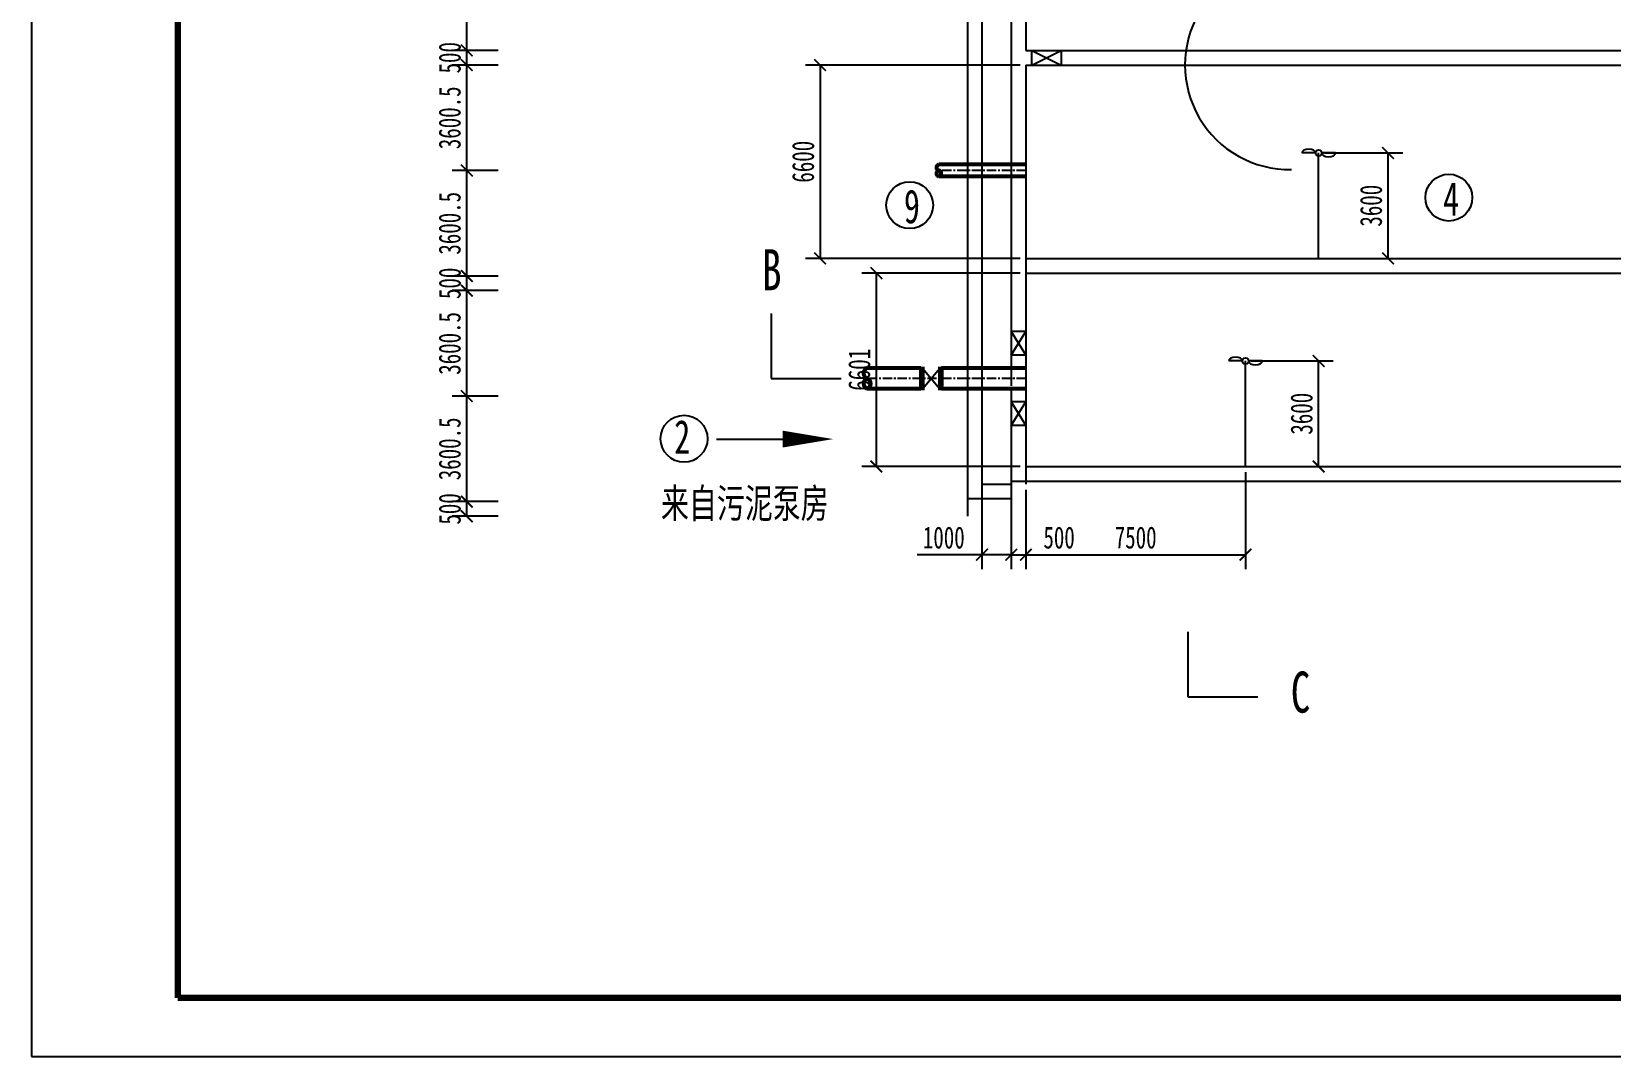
# Model space of a CAD drawing. Header units: millimetres. Extents: x -299291 to 688124, y -407813 to 623474.
# Drawn here: x 152495 to 206459, y 142586 to 177568 of the extents above; entities that cross this region are included whole.
import ezdxf

# ---------------------------------------------------------------- set-up
doc = ezdxf.new("R2010")
doc.units = ezdxf.units.MM
doc.linetypes.add('CENTER', pattern=[50.8, 31.75, -6.35, 6.35, -6.35])
doc.layers.add('消化液回流', color=194, linetype='Continuous', lineweight=53)
doc.layers.add('边框粗', color=7, linetype='Continuous', lineweight=100)
doc.layers.add('轴线', color=6, linetype='CENTER')
doc.styles.add('仿宋', font='', dxfattribs={"width": 0.7, "height": 3500})
doc.styles.add('样式 3', font='', dxfattribs={"width": 0.7, "height": 1000})
doc.styles.add('长仿宋', font='simfang.ttf', dxfattribs={"width": 0.7})
doc.styles.add('长仿宋体', font='simfang.ttf', dxfattribs={"width": 0.7})
doc.styles.get('仿宋').set_extended_font_data('FangSong_GB2312')
doc.styles.get('样式 3').set_extended_font_data('FangSong_GB2312')
doc.dimstyles.new('副本ISO-25', dxfattribs={"dimtxt": 750, "dimasz": 400, "dimexe": 500, "dimexo": 200, "dimgap": 200, "dimtad": 1, "dimdec": 1, "dimdsep": 46, "dimtxsty": '长仿宋', "dimblk": 'ARCHTICK', "dimcen": 200, "dimadec": 0, "dimazin": 0, "dimtfac": 1, "dimtdec": 1, "dimtmove": 0, "dimatfit": 3, "dimldrblk": 'ARCHTICK', "dimfxl": 1, "dimarcsym": 0})

# ---------------------------------------------------------------- blocks, each defined once
blk = doc.blocks.new('_ArchTick')
at = {"color": 0, "linetype": 'ByBlock', "lineweight": 25, "const_width": 0.15}
blk.add_lwpolyline([(-0.5, -0.5), (0.5, 0.5)], dxfattribs=at)
blk = doc.blocks.new('*D63')
at = {"color": 0, "lineweight": -2, "ltscale": 10, "transparency": 16777216}
for p, q in [((196659, 173425), (199330, 173425)), ((198830, 169825), (198830, 173425)), ((196659, 169825), (199330, 169825))]:
    blk.add_line(p, q, dxfattribs=at)
at = {"layer": 'Defpoints', "color": 0, "ltscale": 10, "transparency": 16777216}
for p in [(196459, 173425), (198830, 173425), (196459, 169825)]:
    blk.add_point(p, dxfattribs=at)
at = {"color": 0, "lineweight": -2, "ltscale": 10, "transparency": 16777216, "xscale": 400, "yscale": 400, "zscale": 400}
for p, rotation in [((198830, 173425), 90), ((198830, 169825), 270)]:
    blk.add_blockref('_ArchTick', p, dxfattribs=dict(at, rotation=rotation))
at = {"color": 0, "ltscale": 10, "transparency": 16777216, "insert": (198251, 171625), "char_height": 750, "attachment_point": 5, "rotation": 90, "style": '长仿宋'}
blk.add_mtext('3600', dxfattribs=at)
blk = doc.blocks.new('*D64')
at = {"color": 0, "lineweight": -2, "ltscale": 10, "transparency": 16777216}
for p, q in [((194159, 166324), (196959, 166324)), ((196459, 162724), (196459, 166324)), ((194159, 162724), (196959, 162724))]:
    blk.add_line(p, q, dxfattribs=at)
at = {"layer": 'Defpoints', "color": 0, "ltscale": 10, "transparency": 16777216}
for p in [(193959, 166324), (196459, 166324), (193959, 162724)]:
    blk.add_point(p, dxfattribs=at)
at = {"color": 0, "lineweight": -2, "ltscale": 10, "transparency": 16777216, "xscale": 400, "yscale": 400, "zscale": 400}
for p, rotation in [((196459, 166324), 90), ((196459, 162724), 270)]:
    blk.add_blockref('_ArchTick', p, dxfattribs=dict(at, rotation=rotation))
at = {"color": 0, "ltscale": 10, "transparency": 16777216, "insert": (195879, 164524), "char_height": 750, "attachment_point": 5, "rotation": 90, "style": '长仿宋'}
blk.add_mtext('3600', dxfattribs=at)
blk = doc.blocks.new('*D13')
at = {"color": 0, "lineweight": -2, "ltscale": 10, "transparency": 16777216}
for p, q in [((184959, 161924), (184959, 159212)), ((185959, 161924), (185959, 159212)), ((184959, 159712), (182749, 159712)), ((185959, 159712), (184959, 159712))]:
    blk.add_line(p, q, dxfattribs=at)
at = {"layer": 'Defpoints', "color": 0, "ltscale": 10, "transparency": 16777216}
for p in [(184959, 162124), (185959, 162124), (184959, 159712)]:
    blk.add_point(p, dxfattribs=at)
at = {"color": 0, "lineweight": -2, "ltscale": 10, "transparency": 16777216, "xscale": 400, "yscale": 400, "zscale": 400, "rotation": 180}
blk.add_blockref('_ArchTick', (184959, 159712), dxfattribs=at)
at = {"color": 0, "lineweight": -2, "ltscale": 10, "transparency": 16777216, "xscale": 400, "yscale": 400, "zscale": 400}
blk.add_blockref('_ArchTick', (185959, 159712), dxfattribs=at)
at = {"color": 0, "ltscale": 10, "transparency": 16777216, "insert": (183654, 160292), "char_height": 750, "attachment_point": 5, "style": '长仿宋'}
blk.add_mtext('1000', dxfattribs=at)
blk = doc.blocks.new('*D65')
at = {"color": 0, "lineweight": -2, "ltscale": 10, "transparency": 16777216}
for p, q in [((185959, 161924), (185959, 159212)), ((186459, 161924), (186459, 159212)), ((185959, 159712), (186459, 159712)), ((186459, 159712), (188327, 159712))]:
    blk.add_line(p, q, dxfattribs=at)
at = {"layer": 'Defpoints', "color": 0, "ltscale": 10, "transparency": 16777216}
for p in [(185959, 162124), (186459, 162124), (186459, 159712)]:
    blk.add_point(p, dxfattribs=at)
at = {"color": 0, "lineweight": -2, "ltscale": 10, "transparency": 16777216, "xscale": 400, "yscale": 400, "zscale": 400, "rotation": 180}
blk.add_blockref('_ArchTick', (185959, 159712), dxfattribs=at)
at = {"color": 0, "lineweight": -2, "ltscale": 10, "transparency": 16777216, "xscale": 400, "yscale": 400, "zscale": 400}
blk.add_blockref('_ArchTick', (186459, 159712), dxfattribs=at)
at = {"color": 0, "ltscale": 10, "transparency": 16777216, "insert": (187593, 160292), "char_height": 750, "attachment_point": 5, "style": '长仿宋'}
blk.add_mtext('500', dxfattribs=at)
blk = doc.blocks.new('*D66')
at = {"color": 0, "lineweight": -2, "ltscale": 10, "transparency": 16777216}
for p, q in [((193959, 162524), (193959, 159212)), ((186459, 161924), (186459, 159212)), ((186459, 159712), (193959, 159712))]:
    blk.add_line(p, q, dxfattribs=at)
at = {"layer": 'Defpoints', "color": 0, "ltscale": 10, "transparency": 16777216}
for p in [(193959, 162724), (186459, 162124), (193959, 159712)]:
    blk.add_point(p, dxfattribs=at)
at = {"color": 0, "lineweight": -2, "ltscale": 10, "transparency": 16777216, "xscale": 400, "yscale": 400, "zscale": 400, "rotation": 180}
blk.add_blockref('_ArchTick', (186459, 159712), dxfattribs=at)
at = {"color": 0, "lineweight": -2, "ltscale": 10, "transparency": 16777216, "xscale": 400, "yscale": 400, "zscale": 400}
blk.add_blockref('_ArchTick', (193959, 159712), dxfattribs=at)
at = {"color": 0, "ltscale": 10, "transparency": 16777216, "insert": (190209, 160292), "char_height": 750, "attachment_point": 5, "style": '长仿宋'}
blk.add_mtext('7500', dxfattribs=at)
blk = doc.blocks.new('*D37')
at = {"layer": 'Defpoints', "color": 0, "lineweight": -2, "ltscale": 10, "transparency": 16777216}
for p, q in [((168434, 161524), (166861, 161524)), ((167361, 161024), (167361, 161524)), ((168434, 161024), (166861, 161024))]:
    blk.add_line(p, q, dxfattribs=at)
at = {"layer": 'Defpoints', "color": 0, "ltscale": 10, "transparency": 16777216}
for p in [(167361, 161524), (168634, 161524), (168634, 161024)]:
    blk.add_point(p, dxfattribs=at)
at = {"layer": 'Defpoints', "color": 0, "lineweight": -2, "ltscale": 10, "transparency": 16777216, "xscale": 400, "yscale": 400, "zscale": 400}
for p, rotation in [((167361, 161524), 90), ((167361, 161024), 270)]:
    blk.add_blockref('_ArchTick', p, dxfattribs=dict(at, rotation=rotation))
at = {"layer": 'Defpoints', "color": 0, "ltscale": 10, "transparency": 16777216, "insert": (166782, 161274), "char_height": 750, "attachment_point": 5, "rotation": 90, "style": '长仿宋'}
blk.add_mtext('500', dxfattribs=at)
blk = doc.blocks.new('*D38')
at = {"layer": 'Defpoints', "color": 0, "lineweight": -2, "ltscale": 10, "transparency": 16777216}
for p, q in [((168434, 165125), (166861, 165125)), ((167361, 161524), (167361, 165125)), ((168434, 161524), (166861, 161524))]:
    blk.add_line(p, q, dxfattribs=at)
at = {"layer": 'Defpoints', "color": 0, "ltscale": 10, "transparency": 16777216}
for p in [(167361, 165125), (168634, 165125), (168634, 161524)]:
    blk.add_point(p, dxfattribs=at)
at = {"layer": 'Defpoints', "color": 0, "lineweight": -2, "ltscale": 10, "transparency": 16777216, "xscale": 400, "yscale": 400, "zscale": 400}
for p, rotation in [((167361, 165125), 90), ((167361, 161524), 270)]:
    blk.add_blockref('_ArchTick', p, dxfattribs=dict(at, rotation=rotation))
at = {"layer": 'Defpoints', "color": 0, "ltscale": 10, "transparency": 16777216, "insert": (166779, 163325), "char_height": 750, "attachment_point": 5, "rotation": 90, "style": '长仿宋'}
blk.add_mtext('3600.5', dxfattribs=at)
blk = doc.blocks.new('*D39')
at = {"layer": 'Defpoints', "color": 0, "lineweight": -2, "ltscale": 10, "transparency": 16777216}
for p, q in [((168434, 168725), (166861, 168725)), ((167361, 165125), (167361, 168725)), ((168434, 165125), (166861, 165125))]:
    blk.add_line(p, q, dxfattribs=at)
at = {"layer": 'Defpoints', "color": 0, "ltscale": 10, "transparency": 16777216}
for p in [(167361, 168725), (168634, 168725), (168634, 165125)]:
    blk.add_point(p, dxfattribs=at)
at = {"layer": 'Defpoints', "color": 0, "lineweight": -2, "ltscale": 10, "transparency": 16777216, "xscale": 400, "yscale": 400, "zscale": 400}
for p, rotation in [((167361, 168725), 90), ((167361, 165125), 270)]:
    blk.add_blockref('_ArchTick', p, dxfattribs=dict(at, rotation=rotation))
at = {"layer": 'Defpoints', "color": 0, "ltscale": 10, "transparency": 16777216, "insert": (166779, 166925), "char_height": 750, "attachment_point": 5, "rotation": 90, "style": '长仿宋'}
blk.add_mtext('3600.5', dxfattribs=at)
blk = doc.blocks.new('*D40')
at = {"layer": 'Defpoints', "color": 0, "lineweight": -2, "ltscale": 10, "transparency": 16777216}
for p, q in [((168434, 169225), (166861, 169225)), ((167361, 168725), (167361, 169225)), ((168434, 168725), (166861, 168725))]:
    blk.add_line(p, q, dxfattribs=at)
at = {"layer": 'Defpoints', "color": 0, "ltscale": 10, "transparency": 16777216}
for p in [(167361, 169225), (168634, 169225), (168634, 168725)]:
    blk.add_point(p, dxfattribs=at)
at = {"layer": 'Defpoints', "color": 0, "lineweight": -2, "ltscale": 10, "transparency": 16777216, "xscale": 400, "yscale": 400, "zscale": 400}
for p, rotation in [((167361, 169225), 90), ((167361, 168725), 270)]:
    blk.add_blockref('_ArchTick', p, dxfattribs=dict(at, rotation=rotation))
at = {"layer": 'Defpoints', "color": 0, "ltscale": 10, "transparency": 16777216, "insert": (166782, 168975), "char_height": 750, "attachment_point": 5, "rotation": 90, "style": '长仿宋'}
blk.add_mtext('500', dxfattribs=at)
blk = doc.blocks.new('*D41')
at = {"layer": 'Defpoints', "color": 0, "lineweight": -2, "ltscale": 10, "transparency": 16777216}
for p, q in [((168434, 172826), (166861, 172826)), ((167361, 169225), (167361, 172826)), ((168434, 169225), (166861, 169225))]:
    blk.add_line(p, q, dxfattribs=at)
at = {"layer": 'Defpoints', "color": 0, "ltscale": 10, "transparency": 16777216}
for p in [(167361, 172826), (168634, 172826), (168634, 169225)]:
    blk.add_point(p, dxfattribs=at)
at = {"layer": 'Defpoints', "color": 0, "lineweight": -2, "ltscale": 10, "transparency": 16777216, "xscale": 400, "yscale": 400, "zscale": 400}
for p, rotation in [((167361, 172826), 90), ((167361, 169225), 270)]:
    blk.add_blockref('_ArchTick', p, dxfattribs=dict(at, rotation=rotation))
at = {"layer": 'Defpoints', "color": 0, "ltscale": 10, "transparency": 16777216, "insert": (166779, 171026), "char_height": 750, "attachment_point": 5, "rotation": 90, "style": '长仿宋'}
blk.add_mtext('3600.5', dxfattribs=at)
blk = doc.blocks.new('*D42')
at = {"layer": 'Defpoints', "color": 0, "lineweight": -2, "ltscale": 10, "transparency": 16777216}
for p, q in [((168434, 176426), (166861, 176426)), ((167361, 172826), (167361, 176426)), ((168434, 172826), (166861, 172826))]:
    blk.add_line(p, q, dxfattribs=at)
at = {"layer": 'Defpoints', "color": 0, "ltscale": 10, "transparency": 16777216}
for p in [(167361, 176426), (168634, 176426), (168634, 172826)]:
    blk.add_point(p, dxfattribs=at)
at = {"layer": 'Defpoints', "color": 0, "lineweight": -2, "ltscale": 10, "transparency": 16777216, "xscale": 400, "yscale": 400, "zscale": 400}
for p, rotation in [((167361, 176426), 90), ((167361, 172826), 270)]:
    blk.add_blockref('_ArchTick', p, dxfattribs=dict(at, rotation=rotation))
at = {"layer": 'Defpoints', "color": 0, "ltscale": 10, "transparency": 16777216, "insert": (166779, 174626), "char_height": 750, "attachment_point": 5, "rotation": 90, "style": '长仿宋'}
blk.add_mtext('3600.5', dxfattribs=at)
blk = doc.blocks.new('*D43')
at = {"layer": 'Defpoints', "color": 0, "lineweight": -2, "ltscale": 10, "transparency": 16777216}
for p, q in [((168434, 176926), (166861, 176926)), ((167361, 176426), (167361, 176926)), ((168434, 176426), (166861, 176426))]:
    blk.add_line(p, q, dxfattribs=at)
at = {"layer": 'Defpoints', "color": 0, "ltscale": 10, "transparency": 16777216}
for p in [(167361, 176926), (168634, 176926), (168634, 176426)]:
    blk.add_point(p, dxfattribs=at)
at = {"layer": 'Defpoints', "color": 0, "lineweight": -2, "ltscale": 10, "transparency": 16777216, "xscale": 400, "yscale": 400, "zscale": 400}
for p, rotation in [((167361, 176926), 90), ((167361, 176426), 270)]:
    blk.add_blockref('_ArchTick', p, dxfattribs=dict(at, rotation=rotation))
at = {"layer": 'Defpoints', "color": 0, "ltscale": 10, "transparency": 16777216, "insert": (166782, 176676), "char_height": 750, "attachment_point": 5, "rotation": 90, "style": '长仿宋'}
blk.add_mtext('500', dxfattribs=at)
blk = doc.blocks.new('*D44')
at = {"layer": 'Defpoints', "color": 0, "lineweight": -2, "ltscale": 10, "transparency": 16777216}
for p, q in [((168434, 181727), (166861, 181727)), ((167361, 176926), (167361, 181727)), ((168434, 176926), (166861, 176926))]:
    blk.add_line(p, q, dxfattribs=at)
at = {"layer": 'Defpoints', "color": 0, "ltscale": 10, "transparency": 16777216}
for p in [(167361, 181727), (168634, 181727), (168634, 176926)]:
    blk.add_point(p, dxfattribs=at)
at = {"layer": 'Defpoints', "color": 0, "lineweight": -2, "ltscale": 10, "transparency": 16777216, "xscale": 400, "yscale": 400, "zscale": 400}
for p, rotation in [((167361, 181727), 90), ((167361, 176926), 270)]:
    blk.add_blockref('_ArchTick', p, dxfattribs=dict(at, rotation=rotation))
at = {"layer": 'Defpoints', "color": 0, "ltscale": 10, "transparency": 16777216, "insert": (166779, 179327), "char_height": 750, "attachment_point": 5, "rotation": 90, "style": '长仿宋'}
blk.add_mtext('4800.5', dxfattribs=at)
blk = doc.blocks.new('*D177')
at = {"color": 0, "lineweight": -2, "ltscale": 10, "transparency": 16777216}
for p, q in [((186259, 176426), (178931, 176426)), ((179431, 176426), (179431, 169826)), ((186259, 169826), (178931, 169826))]:
    blk.add_line(p, q, dxfattribs=at)
at = {"layer": 'Defpoints', "color": 0, "ltscale": 10, "transparency": 16777216}
for p in [(186459, 176426), (179431, 169826), (186459, 169826)]:
    blk.add_point(p, dxfattribs=at)
at = {"color": 0, "lineweight": -2, "ltscale": 10, "transparency": 16777216, "xscale": 400, "yscale": 400, "zscale": 400}
for p, rotation in [((179431, 176426), 90), ((179431, 169826), 270)]:
    blk.add_blockref('_ArchTick', p, dxfattribs=dict(at, rotation=rotation))
at = {"color": 0, "ltscale": 10, "transparency": 16777216, "insert": (178852, 173126), "char_height": 750, "attachment_point": 5, "rotation": 90, "style": '长仿宋'}
blk.add_mtext('6600', dxfattribs=at)
blk = doc.blocks.new('*D178')
at = {"color": 0, "lineweight": -2, "ltscale": 10, "transparency": 16777216}
for p, q in [((186259, 169325), (180850, 169325)), ((181350, 169325), (181350, 162724)), ((186259, 162724), (180850, 162724))]:
    blk.add_line(p, q, dxfattribs=at)
at = {"layer": 'Defpoints', "color": 0, "ltscale": 10, "transparency": 16777216}
for p in [(186459, 169325), (181350, 162724), (186459, 162724)]:
    blk.add_point(p, dxfattribs=at)
at = {"color": 0, "lineweight": -2, "ltscale": 10, "transparency": 16777216, "xscale": 400, "yscale": 400, "zscale": 400}
for p, rotation in [((181350, 169325), 90), ((181350, 162724), 270)]:
    blk.add_blockref('_ArchTick', p, dxfattribs=dict(at, rotation=rotation))
at = {"color": 0, "ltscale": 10, "transparency": 16777216, "insert": (180771, 166025), "char_height": 750, "attachment_point": 5, "rotation": 90, "style": '长仿宋'}
blk.add_mtext('6601', dxfattribs=at)

msp = doc.modelspace()

# ---------------------------------------------------------------- linework, layer by layer
at = {"lineweight": -3}
for p, q in [((185959.037, 207229.406), (185959.037, 165474.906)), ((184959.037, 203729.406), (184959.037, 161524.406)), ((186459.037, 186527.406), (186459.037, 176926.406)), ((186459.037, 176426.406), (186459.037, 169225.406)), ((186459.037, 169325.406), (186459.037, 162124.406)), ((185959.037, 165374.906), (185959.037, 161624.406)), ((186459.037, 162724.406), (266459.037, 162724.406)), ((184959.037, 162124.406), (185959.037, 162124.406)), ((185959.037, 162224.406), (266959.037, 162224.406))]:
    msp.add_line(p, q, dxfattribs=at)
at = {"lineweight": -3, "ltscale": 100}
for p, q in [((184459.037, 206679.406), (184459.037, 161024.406)), ((186459.037, 176926.406), (266459.037, 176926.406)), ((186459.037, 176426.406), (266459.037, 176426.406)), ((186459.037, 169825.406), (266459.037, 169825.406)), ((186459.037, 169325.406), (266459.037, 169325.406)), ((184459.037, 161624.406), (185959.037, 161624.406))]:
    msp.add_line(p, q, dxfattribs=at)
at = {"color": 2, "ltscale": 10}
for p, q in [((186459.037, 176426.406), (186459.037, 169826.406)), ((186459.037, 162724.406), (241459.037, 162724.406))]:
    msp.add_line(p, q, dxfattribs=at)
at = {"color": 7, "linetype": 'Continuous', "lineweight": -3}
for p, q in [((196352.47, 173425.406), (195885.914, 173425.406)), ((196352.47, 173425.406), (195885.914, 173425.406)), ((197032.161, 173425.406), (196565.604, 173425.406)), ((197032.161, 173425.406), (196565.604, 173425.406)), ((193852.47, 166324.406), (193385.914, 166324.406)), ((193852.47, 166324.406), (193385.914, 166324.406)), ((194532.161, 166324.406), (194065.604, 166324.406)), ((194532.161, 166324.406), (194065.604, 166324.406))]:
    msp.add_line(p, q, dxfattribs=at)
at = {"ltscale": 10}
for p, q in [((196459.037, 169825.406), (196459.037, 173425.406)), ((177761.963, 167941.245), (177761.963, 165724.906)), ((186459.037, 167325.073), (185959.037, 167325.073)), ((185959.037, 167325.073), (186459.037, 166525.073)), ((185959.037, 166525.073), (186459.037, 167325.073)), ((186459.037, 166525.073), (185959.037, 166525.073)), ((193959.037, 162724.406), (193959.037, 166324.406)), ((177761.963, 165724.906), (180148.384, 165724.906)), ((182924.072, 166074.906), (183524.072, 165374.906)), ((182924.072, 165374.906), (183524.072, 166074.906)), ((186459.037, 164924.74), (185959.037, 164924.74)), ((185959.037, 164924.74), (186459.037, 164124.74)), ((185959.037, 164124.74), (186459.037, 164924.74)), ((186459.037, 164124.74), (185959.037, 164124.74)), ((191992.071, 157079.811), (191992.071, 154863.472)), ((191992.071, 154863.472), (194378.492, 154863.472))]:
    msp.add_line(p, q, dxfattribs=at)
at = {"lineweight": 25, "ltscale": 100}
msp.add_line((175893.687, 163658.587), (178148.813, 163658.587), dxfattribs=at)
msp.add_lwpolyline([(152495.43, 142585.556), (320695.43, 142585.556), (320695.43, 261385.556), (152495.43, 261385.556)], close=True)
msp.add_lwpolyline([(178148.813, 163658.587, 575.287, 0, 0), (179874.675, 163658.409, 0, 0, 0)], format="xyseb", dxfattribs=at)
at = {"color": 7, "linetype": 'Continuous', "lineweight": -3}
for centre in [(196459.037, 173425.406), (196459.037, 173425.406), (193959.037, 166324.406), (193959.037, 166324.406)]:
    msp.add_circle(centre, 106.567, dxfattribs=at)
for centre in [(200907.595, 171901.826), (182490.64, 171643.69), (174782.934, 163669.256)]:
    msp.add_circle(centre, 800)
at = {"color": 7, "lineweight": -3}
msp.add_arc((195459.037, 176426.406), 3565.52, 88.8787302, 271.1212698, dxfattribs=at)
at = {"color": 7, "linetype": 'Continuous', "lineweight": -3}
for centre, major_axis in [((196119.192, 173425.406), (-233.278, 0)), ((196119.192, 173425.406), (-233.278, 0)), ((196798.883, 173425.406), (233.278, 0)), ((196798.883, 173425.406), (233.278, 0)), ((193619.192, 166324.406), (-233.278, 0)), ((193619.192, 166324.406), (-233.278, 0)), ((194298.883, 166324.406), (233.278, 0)), ((194298.883, 166324.406), (233.278, 0))]:
    msp.add_ellipse(centre, major_axis=major_axis, ratio=0.560344766, start_param=3.141592654, end_param=6.283185307, dxfattribs=at)
at = {"layer": 'Defpoints', "ltscale": 10}
for p, q in [((186659.037, 176926.406), (187659.037, 176426.406)), ((186659.037, 176426.406), (187659.037, 176926.406)), ((186659.037, 176426.406), (186659.037, 176926.406)), ((187659.037, 176926.406), (187659.037, 176426.406))]:
    msp.add_line(p, q, dxfattribs=at)
at = {"layer": 'Defpoints', "lineweight": 53}
for p, q in [((186459.037, 173025.906), (183485.332, 173025.906)), ((186459.037, 172625.906), (183485.332, 172625.906))]:
    msp.add_line(p, q, dxfattribs=at)
at = {"layer": 'Defpoints', "lineweight": 53, "ltscale": 10}
for centre, start, end in [((183507.373, 172925.906), 102.4302141, 257.5697859), ((183507.373, 172725.906), 102.4302141, 257.5697859), ((183463.29, 172725.906), 282.4302141, 77.5697859)]:
    msp.add_arc(centre, 102.4, start, end, dxfattribs=at)
at = {"layer": '消化液回流', "ltscale": 10}
for p, q in [((182874.072, 166074.906), (181035.574, 166074.906)), ((182874.072, 166124.906), (182874.072, 165324.906)), ((182924.072, 166124.906), (182924.072, 165324.906)), ((183524.072, 166124.906), (183524.072, 165324.906)), ((183574.072, 166124.906), (183574.072, 165324.906)), ((182874.072, 165374.906), (181035.574, 165374.906)), ((186459.037, 165374.906), (183574.072, 165374.906))]:
    msp.add_line(p, q, dxfattribs=at)
at = {"layer": '消化液回流', "lineweight": 53, "ltscale": 10}
msp.add_line((186459.037, 166074.906), (183574.072, 166074.906), dxfattribs=at)
at = {"layer": '消化液回流', "ltscale": 10}
for centre, start, end in [((181100.055, 165899.906), 110.2269395, 249.7730605), ((181100.055, 165549.906), 110.2269395, 249.7730605), ((180971.093, 165549.906), 290.2269395, 69.7730605)]:
    msp.add_arc(centre, 186.501, start, end, dxfattribs=at)
at = {"layer": '轴线', "ltscale": 10}
for p, q in [((186459.037, 172825.906), (183485.332, 172825.906)), ((186459.037, 165724.906), (181035.574, 165724.906))]:
    msp.add_line(p, q, dxfattribs=at)
at = {"layer": '边框粗', "lineweight": 100}
for p, q in [((157495.43, 259385.556), (157495.43, 144585.556)), ((157495.43, 144585.556), (318695.43, 144585.556))]:
    msp.add_line(p, q, dxfattribs=at)

# ---------------------------------------------------------------- texts
at = {"char_height": 1150.575, "rotation": 359.9940843, "style": '样式 3'}
for s, insert, width, attachment_point in [('9', (182292.715, 172177.347), 8988.27544, 1), ('4', (200709.67, 172435.483), 8988.27544, 1), ('2', (174993.271, 163158.062), 2876.52718, 9)]:
    msp.add_mtext(s, dxfattribs=dict(at, insert=insert, width=width, attachment_point=attachment_point))
at = {"lineweight": -3, "char_height": 1400, "width": 13348.62728, "attachment_point": 1, "style": '长仿宋体'}
for s, insert in [('B', (177445.886, 170138.887)), ('C', (195506.451, 155721.166))]:
    msp.add_mtext(s, dxfattribs=dict(at, insert=insert))
at = {"insert": (173993.316, 160855.962), "char_height": 1000, "width": 12340.02659, "attachment_point": 7, "style": '仿宋'}
msp.add_mtext('{\\fFangSong|b0|i0|c134|p49;来自污泥泵房}', dxfattribs=at)

# ---------------------------------------------------------------- dimensions: what is measured, and where the dimension line sits
at = {"color": 2, "ltscale": 10}
for base, p1, p2, picture, middle in [((179431.449, 169826.406), (186459.037, 176426.406), (186459.037, 169826.406), '*D177', (178852.163, 173126.406)), ((181350.474, 162724.406), (186459.037, 169325.406), (186459.037, 162724.406), '*D178', (180771.189, 166024.906))]:
    dim = msp.add_linear_dim(base=base, p1=p1, p2=p2, angle=90, dimstyle='副本ISO-25', dxfattribs=at)
    dim.commit()
    dim.dimension.update_dxf_attribs({"geometry": picture, "text_midpoint": middle})
at = {"ltscale": 10}
for base, p1, p2, angle, picture, middle in [((198830.388, 173425.406), (196459.037, 169825.406), (196459.037, 173425.406), 90, '*D63', (198251.102, 171625.406)), ((196458.641, 166324.406), (193959.037, 162724.406), (193959.037, 166324.406), 90, '*D64', (195879.355, 164524.406)), ((184959.037, 159712.256), (185959.037, 162124.406), (184959.037, 162124.406), 180, '*D13', (183654.037, 160291.542))]:
    dim = msp.add_linear_dim(base=base, p1=p1, p2=p2, angle=angle, dimstyle='副本ISO-25', dxfattribs=at)
    dim.commit()
    dim.dimension.update_dxf_attribs({"geometry": picture, "text_midpoint": middle})
for base, p1, p2, picture, middle in [((193959.037, 159712.256), (186459.037, 162124.406), (193959.037, 162724.406), '*D66', (190209.037, 160291.542)), ((186459.037, 159712.256), (185959.037, 162124.406), (186459.037, 162124.406), '*D65', (187593.037, 160291.542))]:
    dim = msp.add_linear_dim(base=base, p1=p1, p2=p2, dimstyle='副本ISO-25', dxfattribs=at)
    dim.commit()
    dim.dimension.update_dxf_attribs({"geometry": picture, "text_midpoint": middle})
at = {"layer": 'Defpoints', "ltscale": 10}
for base, p1, p2, picture, middle in [((167360.82, 181726.906), (168634.493, 176926.406), (168634.493, 181726.906), '*D44', (166779.391, 179326.656)), ((167360.82, 176426.406), (168634.493, 172825.906), (168634.493, 176426.406), '*D42', (166779.391, 174626.156)), ((167360.82, 172825.906), (168634.493, 169225.406), (168634.493, 172825.906), '*D41', (166779.391, 171025.656)), ((167360.82, 168725.406), (168634.493, 165124.906), (168634.493, 168725.406), '*D39', (166779.391, 166925.156)), ((167360.82, 165124.906), (168634.493, 161524.406), (168634.493, 165124.906), '*D38', (166779.391, 163324.656))]:
    dim = msp.add_linear_dim(base=base, p1=p1, p2=p2, angle=90, dimstyle='副本ISO-25', dxfattribs=at)
    dim.commit()
    dim.dimension.update_dxf_attribs({"geometry": picture, "text_midpoint": middle})
for base, p1, p2, picture, middle in [((167360.82, 176926.406), (168634.493, 176426.406), (168634.493, 176926.406), '*D43', (167360.82, 176676.406)), ((167360.82, 169225.406), (168634.493, 168725.406), (168634.493, 169225.406), '*D40', (167360.82, 168975.406)), ((167360.82, 161524.406), (168634.493, 161024.406), (168634.493, 161524.406), '*D37', (167360.82, 161274.406))]:
    dim = msp.add_linear_dim(base=base, p1=p1, p2=p2, angle=90, dimstyle='副本ISO-25', dxfattribs=at)
    dim.commit()
    dim.dimension.update_dxf_attribs({"geometry": picture, "text_midpoint": middle, "dimtype": 160})

doc.saveas('drawing.dxf')
